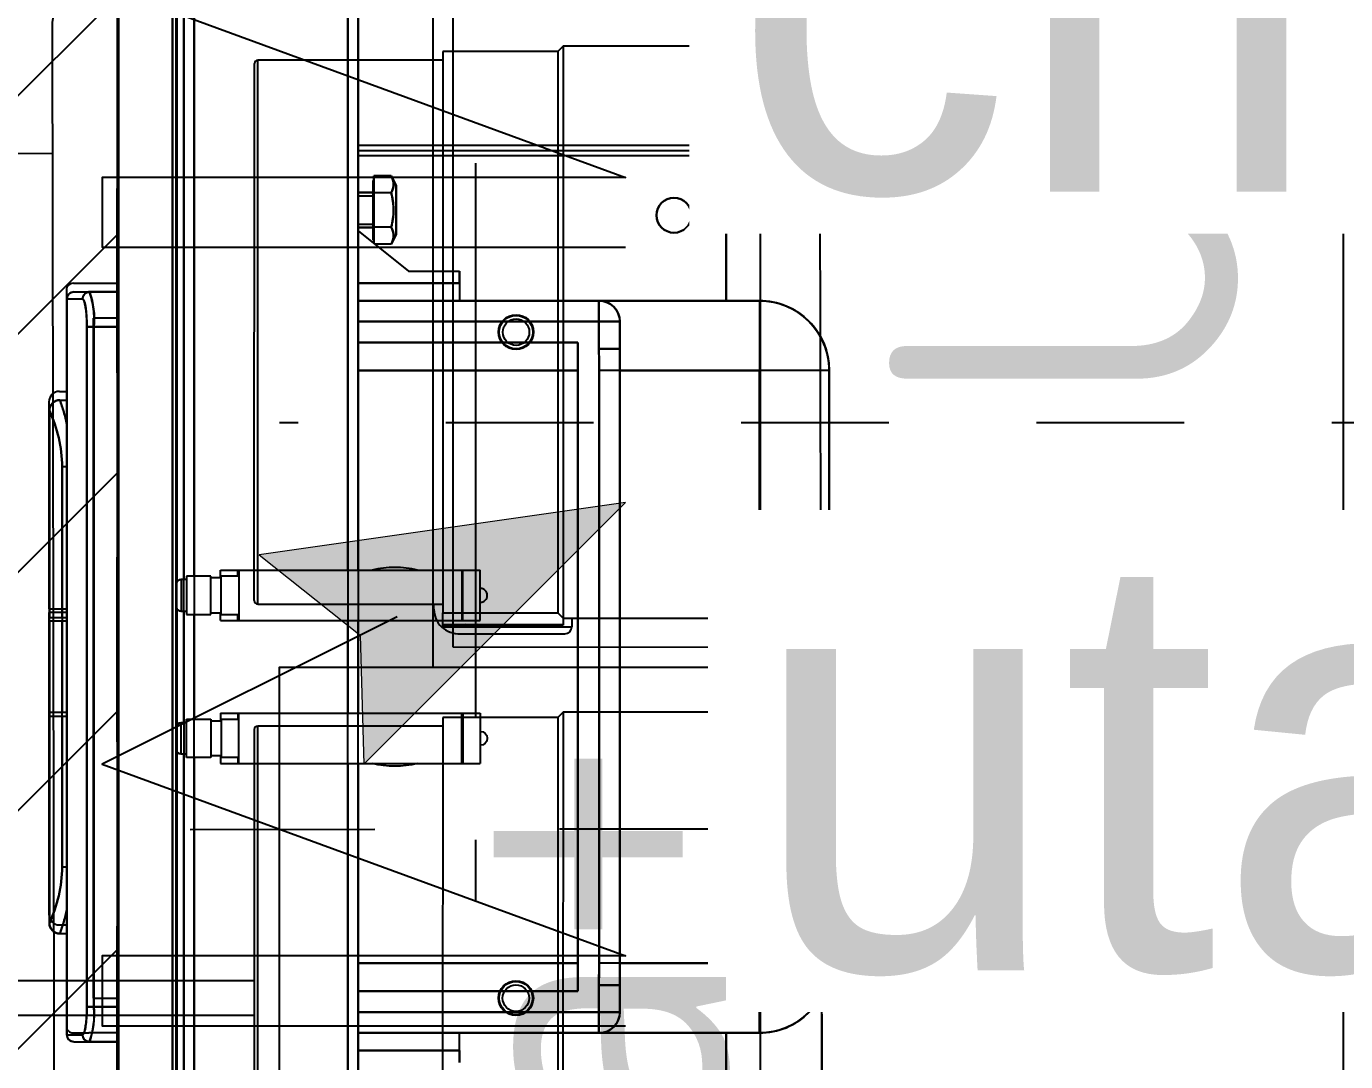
# Model space of a CAD drawing. Header units: centimetres. Extents: x 2191 to 12545, y -680 to 18662.
# Drawn here: x 10827.51 to 10865.32, y 4333.81 to 4363.5 of the extents above; entities that cross this region are included whole.
import ezdxf

# ---------------------------------------------------------------- set-up
doc = ezdxf.new("R2010")
doc.units = ezdxf.units.CM
for name, pattern in [('prlm_vmc', [0.282222, 0.141111, -0.141111]), ('Style de ligne -1', [0.41664, 0.20828, -0.20836]), ('Style de ligne -6', [1.04164, 0.625, -0.20828, 0.06943, -0.13893]), ('VW-01', [0.41656, 0.20828, -0.20828])]:
    doc.linetypes.add(name, pattern=pattern)
for name, color, linetype in [('B Aménagement intérieur', 252, 'Continuous'), ('B Faux plafonds', 252, 'Continuous'), ('B Faux plafonds_Hatch', 252, 'Continuous'), ('B Général', 252, 'Continuous'), ('C ANNOTATIONS-axes horizontaux', 252, 'Style de ligne -1'), ('C ANNOTATIONS-niveaux', 252, 'Continuous'), ('C ANNOTATIONS-prestations', 252, 'Continuous'), ('D SURFACES-shab', 252, 'Continuous'), ('MTI900_Alu', 252, 'Continuous'), ('prlm-CHAUFF', 4, 'Continuous')]:
    doc.layers.add(name, color=color, linetype=linetype)
doc.layers.add('prlm-ELEC-CFO', color=1, linetype='Continuous', lineweight=25)
doc.styles.add('prlm-chauff', font='trebucbi.ttf', dxfattribs={"height": 18})
doc.styles.add('prlm-elec-cfo', font='comic.ttf', dxfattribs={"height": 12})
doc.styles.get("Standard").update_dxf_attribs({"font": 'isocp.shx', "height": 15})

# ---------------------------------------------------------------- blocks, each defined once
blk = doc.blocks.new('B 70.200_wc-2')
at = {"layer": 'B Général', "linetype": 'Continuous'}
for p, q in [((-24.9, 0.1), (24.9, 0.1)), ((19.5, -44.2), (19.5, -21.9))]:
    blk.add_line(p, q, dxfattribs=at)
at = {"layer": 'B Général', "linetype": 'Continuous', "flags": 128}
blk.add_lwpolyline([(-25, -20.1), (-24.9, -20.6), (-24.75, -20.9), (-24.55, -21.2), (-24.3, -21.45), (-23.9, -21.7), (-23.4, -21.85), (-23.15, -21.9), (23.25, -21.9), (23.55, -21.85), (23.9, -21.7), (24.2, -21.5), (24.45, -21.3), (24.65, -21.05), (24.8, -20.75), (24.9, -20.5), (24.95, -20.3), (25, -20.1)], dxfattribs=at)
blk = doc.blocks.new('B 70.Groupe-2-1')
at = {"layer": 'B Général', "linetype": 'Style de ligne -1', "ltscale": 25.4, "flags": 128}
blk.add_lwpolyline([(-35.4, 7.6), (35.6, 7.6), (35.6, -32.4), (-35.4, -32.4)], close=True, dxfattribs=at)
at = {"layer": 'B Général', "xscale": -1, "rotation": 270}
blk.add_blockref('B 70.200_wc-2', (35.5, 7.5), dxfattribs=at)
blk = doc.blocks.new('B 70.WC-plan-PMR')
at = {"layer": 'B Général'}
blk.add_blockref('B 70.Groupe-2-1', (0, 0), dxfattribs=at)
blk = doc.blocks.new('B 70.Groupe-17-1')
at = {"layer": 'B Faux plafonds_Hatch', "linetype": 'Continuous'}
h = blk.add_hatch(dxfattribs=at)
h.set_pattern_fill('F_P__SOFFITE', color=256, style=0, pattern_type=2)
h.set_pattern_definition([(45, (0, 0.2205), (-3.5277778, 3.3072917), [])])
h.paths.add_polyline_path([(10699.448, 4450.394), (10830.099, 4450.394), (10830.099, 4300.384), (10699.448, 4300.384)])
at = {"layer": 'B Faux plafonds', "linetype": 'VW-01', "ltscale": 25.4, "flags": 128}
blk.add_lwpolyline([(10699.448, 4450.394), (10830.099, 4450.394), (10830.099, 4300.384), (10699.448, 4300.384)], close=True, dxfattribs=at)
at = {"layer": 'D SURFACES-shab', "lineweight": 18, "flags": 128}
blk.add_lwpolyline([(10699.448, 4450.394), (10830.099, 4450.394), (10830.099, 4300.397), (10699.448, 4300.397)], close=True, dxfattribs=at)
at = {"layer": 'B Général', "rotation": 0.09337549009251679}
blk.add_blockref('B 70.WC-plan-PMR', (10814.705, 4332.834), dxfattribs=at)
blk = doc.blocks.new('B 70.Gaine 150_70')
at = {"layer": 'B Général', "linetype": 'Continuous'}
for p, q in [((-32.6, 38.285), (-32.6, 38.285)), ((-23.943, 38.285), (-32.6, 38.285)), ((-32.35, 38.3), (-32.35, 38.3)), ((-23.693, 38.3), (-32.35, 38.3)), ((-23.943, 37.919), (-23.943, 38.285)), ((-23.834, 38.285), (-23.834, 37.919)), ((-17.9, 38.285), (-23.834, 38.285)), ((-23.693, 37.934), (-23.693, 38.3)), ((-23.584, 38.3), (-23.584, 37.934)), ((-17.65, 38.3), (-23.584, 38.3)), ((-17.9, 38.285), (-17.9, 38.285)), ((-17.65, 38.3), (-17.65, 38.3)), ((-32.9, 37.985), (-32.9, 37.785)), ((-32.65, 38), (-32.65, 37.8)), ((-30.99, 37.919), (-23.943, 37.919)), ((-30.99, 37.782), (-30.99, 37.919)), ((-23.943, 37.782), (-23.943, 37.919)), ((-23.834, 37.919), (-19.51, 37.919)), ((-23.834, 37.919), (-23.834, 37.782)), ((-23.693, 37.797), (-23.693, 37.934)), ((-23.584, 37.934), (-23.584, 37.797)), ((-19.51, 37.782), (-19.51, 37.919)), ((-17.6, 37.985), (-17.6, 37.785)), ((-17.35, 38), (-17.35, 37.8)), ((-36, 37.585), (-36, 37.138)), ((-35.8, 37.785), (-35.8, 37.336)), ((-32.287, 37.785), (-35.8, 37.785)), ((-35.75, 37.6), (-35.75, 37.153)), ((-14.4, 37.8), (-35.55, 37.8)), ((-31.01, 37.782), (-19.49, 37.782)), ((-14.7, 37.785), (-18.19, 37.785)), ((-14.7, 37.785), (-14.7, 37.336)), ((-14.5, 37.585), (-14.5, 37.138)), ((-14.25, 37.6), (-14.25, 37.153)), ((-36, 36.305), (-36, 37.138)), ((-35.75, 36.32), (-35.75, 37.153)), ((-35, 37.213), (-15.5, 37.213)), ((-35, 37.015), (-35, 37.213)), ((-15.5, 37.213), (-15.5, 37.015)), ((-14.5, 37.138), (-14.5, 36.305)), ((-14.25, 37.153), (-14.25, 36.32)), ((-35, 37.015), (-35, 36.305)), ((-15.5, 37.015), (-35, 37.015)), ((-34.75, 37.03), (-34.75, 36.32)), ((-15.25, 37.03), (-34.75, 37.03)), ((-15.5, 36.305), (-15.5, 37.015)), ((-15.25, 36.32), (-15.25, 37.03)), ((18.5, 36.305), (-69, 36.305))]:
    blk.add_line(p, q, dxfattribs=at)
at = {"layer": 'B Général', "linetype": 'Continuous', "flags": 128}
for points in [[(-32.6, 38.285, 0.198912), (-32.812, 38.197, 0.198912), (-32.9, 37.985)], [(-32.35, 38.3, 0.198912), (-32.562, 38.212, 0.198912), (-32.65, 38)], [(-32.6, 38.285, 0.052495), (-31.814, 38.017, 0.052495), (-30.99, 37.919)], [(-19.51, 37.919, 0.052763), (-18.686, 38.017, 0.052763), (-17.9, 38.285)], [(-17.6, 37.985, 0.198912), (-17.688, 38.197, 0.198912), (-17.9, 38.285)], [(-17.35, 38, 0.198912), (-17.438, 38.212, 0.198912), (-17.65, 38.3)], [(-32.9, 37.985, 0.015662), (-32.555, 37.873, 0.015662), (-32.204, 37.783)], [(-18.296, 37.783, 0.015616), (-17.945, 37.873, 0.015616), (-17.6, 37.985)], [(-35.8, 37.785, 0.198912), (-35.941, 37.726, 0.198912), (-36, 37.585)], [(-35.55, 37.8, 0.198912), (-35.691, 37.741, 0.198912), (-35.75, 37.6)], [(-32.305, 37.785), (-32.301, 37.785, 0.000336), (-31.019, 37.782), (-31.01, 37.782)], [(-14.5, 37.585, 0.198912), (-14.559, 37.726, 0.198912), (-14.7, 37.785)], [(-14.25, 37.6, 0.198912), (-14.309, 37.741, 0.198912), (-14.45, 37.8)], [(-36, 37.138, 0.057305), (-35.507, 37.019, 0.057305), (-35, 37.015)], [(-15.5, 37.015, 0.052931), (-14.993, 37.023, 0.052931), (-14.5, 37.138)]]:
    blk.add_lwpolyline(points, format="xyb", dxfattribs=at)
blk.add_lwpolyline([(-19.49, 37.782), (-18.183, 37.785), (-18.182, 37.785)], dxfattribs=at)
for points in [[(-70, 36.305), (19.5, 36.305), (19.5, -2.715), (-70, -2.715)], [(-70, -2.7), (-70, 36.3), (19.5, 36.3), (19.5, -2.7)]]:
    blk.add_lwpolyline(points, close=True, dxfattribs=at)
at = {"layer": 'B Général', "linetype": 'Continuous'}
for points, knots in [([(-35.8, 37.336), (-35.802, 37.336), (-35.829, 37.335), (-35.876, 37.322), (-35.911, 37.303), (-35.936, 37.284), (-35.958, 37.26), (-35.976, 37.234), (-35.989, 37.206), (-36, 37.167), (-36, 37.141), (-36, 37.14), (-36, 37.138)], [0, 0, 0, 1, 2, 3, 4, 5, 6, 7, 8, 9, 9, 10, 10, 10]), ([(-35.8, 37.336), (-35.783, 37.302), (-35.674, 37.269), (-35.305, 37.21), (-35.003, 37.213), (-35.002, 37.213), (-35, 37.213)], [0, 0, 0, 1, 2, 3, 3, 4, 4, 4]), ([(-15.5, 37.213), (-15.212, 37.211), (-14.837, 37.263), (-14.728, 37.302), (-14.701, 37.325), (-14.7, 37.335), (-14.7, 37.336), (-14.7, 37.336)], [0, 0, 0, 1, 2, 3, 4, 4, 5, 5, 5]), ([(-14.5, 37.138), (-14.5, 37.14), (-14.5, 37.167), (-14.514, 37.213), (-14.533, 37.247), (-14.553, 37.273), (-14.576, 37.294), (-14.603, 37.312), (-14.631, 37.324), (-14.671, 37.335), (-14.697, 37.336), (-14.698, 37.336), (-14.7, 37.336)], [0, 0, 0, 1, 2, 3, 4, 5, 6, 7, 8, 9, 9, 10, 10, 10])]:
    blk.add_open_spline(points, degree=2, knots=knots, dxfattribs=at)
at = {"layer": 'C ANNOTATIONS-prestations'}
for p, q in [((-69, 34.755), (18.5, 34.755)), ((18.5, 34.655), (-69, 34.655)), ((-23.65, 34.435), (-61.234, 34.435)), ((-23.583, 34.635), (-57, 34.635)), ((-22.75, 34.51), (-23.65, 34.51)), ((-23.65, 34.51), (-23.65, 34.36)), ((6.5, 34.635), (-22.817, 34.635)), ((-22.75, 34.36), (-22.75, 34.51)), ((10.724, 34.435), (-22.75, 34.435)), ((-61.294, 34.135), (-23.75, 34.135)), ((-22.65, 34.36), (-23.75, 34.36)), ((-23.75, 34.36), (-23.75, 33.66)), ((-22.65, 33.66), (-22.65, 34.36)), ((-22.65, 34.135), (10.784, 34.135)), ((-23.75, 33.66), (-22.65, 33.66)), ((-23.7, 33.66), (-23.7, 33.36)), ((-22.7, 33.36), (-22.7, 33.66)), ((-23.925, 33.385), (-23.925, 32.885)), ((-23.925, 33.385), (-23.7, 33.385)), ((-23.75, 33.36), (-22.65, 33.36)), ((-23.75, 33.36), (-23.75, 32.86)), ((-22.7, 33.385), (-22.475, 33.385)), ((-22.65, 32.86), (-22.65, 33.36)), ((-22.475, 33.385), (-22.475, 32.885)), ((-23.925, 32.885), (-23.75, 32.885)), ((-23.925, 32.885), (-23.925, 32.86)), ((-22.475, 32.86), (-23.925, 32.86)), ((-23.925, 32.86), (-23.925, 26.46)), ((-22.65, 32.885), (-22.475, 32.885)), ((-22.475, 32.885), (-22.475, 32.86)), ((-22.475, 32.86), (-22.475, 26.46)), ((-65.524, 29.735), (-23.925, 29.735)), ((-22.475, 29.735), (15.024, 29.735)), ((-65.537, 29.435), (-23.925, 29.435)), ((-36.25, 29.435), (-36.25, 26.535)), ((-35.75, 22.535), (-35.75, 29.435)), ((-35.15, 29.435), (-35.15, 22.535)), ((-34.55, 23.135), (-34.55, 29.435)), ((-33.75, 23.135), (-33.75, 29.435)), ((-22.475, 29.435), (15.037, 29.435)), ((-16.75, 29.435), (-16.75, 23.135)), ((-15.95, 29.435), (-15.95, 23.135)), ((-15.35, 22.535), (-15.35, 29.435)), ((-14.75, 29.435), (-14.75, 22.535)), ((-14.25, 26.535), (-14.25, 29.435)), ((-12.746, 29.435), (-13.908, 27.99)), ((-12.65, 29.435), (-12.65, 29.005)), ((-12.558, 29.435), (-12.558, 29.005)), ((-11.742, 29.435), (-11.742, 29.005)), ((-11.65, 29.005), (-11.65, 29.435)), ((-10.6, 18.885), (-10.6, 29.435)), ((-10.45, 18.885), (-10.45, 29.435)), ((-10.3, 18.885), (-10.3, 29.435)), ((-13.131, 28.489), (-13.131, 28.956)), ((-12.886, 28.985), (-13.108, 28.985)), ((-11.3, 29.005), (-13, 29.005)), ((-13, 29.005), (-13, 28.985)), ((-12.641, 28.985), (-12.886, 28.985)), ((-12.15, 28.985), (-12.641, 28.985)), ((-12.641, 28.489), (-12.641, 28.985)), ((-11.659, 28.985), (-12.15, 28.985)), ((-11.414, 28.985), (-11.659, 28.985)), ((-11.659, 28.489), (-11.659, 28.985)), ((-11.169, 28.985), (-11.414, 28.985)), ((-11.3, 28.985), (-11.3, 29.005)), ((-11.169, 28.489), (-11.169, 28.985)), ((-13.131, 28.489), (-12.85, 28.345)), ((-11.45, 28.345), (-11.169, 28.489)), ((-13.908, 27.99), (-13.908, 26.535)), ((-11.45, 28.345), (-12.85, 28.345)), ((-36.25, 26.535), (-36.592, 26.535)), ((-36.25, 26.535), (-35.75, 26.535)), ((-14.25, 26.535), (-14.75, 26.535)), ((-13.908, 26.535), (-14.25, 26.535)), ((-22.475, 26.46), (-23.925, 26.46)), ((-23.925, 26.46), (-23.925, 26.435)), ((-23.925, 26.435), (-23.925, 25.935)), ((-23.925, 26.435), (-22.475, 26.435)), ((-22.475, 26.46), (-22.475, 26.435)), ((-22.475, 26.435), (-22.475, 25.935)), ((-23.925, 25.935), (-22.475, 25.935)), ((-34.55, 23.135), (-15.95, 23.135)), ((-35.75, 17.935), (-35.75, 22.535)), ((-35.75, 22.535), (-35.15, 22.535)), ((-35.15, 22.535), (-34.374, 22.535)), ((-35.15, 21.935), (-35.15, 22.535)), ((-34.374, 21.935), (-34.374, 22.535)), ((-33.75, 22.527), (-16.75, 22.527)), ((-33.75, 21.935), (-33.75, 22.527)), ((-16.75, 21.935), (-16.75, 22.527)), ((-16.126, 22.535), (-15.35, 22.535)), ((-16.126, 22.535), (-16.126, 21.935)), ((-15.35, 22.535), (-15.35, 21.935)), ((-15.35, 22.535), (-14.75, 22.535)), ((-14.75, 22.535), (-14.75, 17.935)), ((-34.374, 21.935), (-35.15, 21.935)), ((-34.374, 21.935), (-33.75, 21.935)), ((-16.75, 21.935), (-33.75, 21.935)), ((-33.75, 21.935), (-33.75, 17.935)), ((-16.75, 17.935), (-16.75, 21.935)), ((-16.75, 21.935), (-16.126, 21.935)), ((-15.35, 21.935), (-16.126, 21.935)), ((-35.75, 18.885), (-39.9, 18.885)), ((-10.6, 18.885), (-14.75, 18.885)), ((-10.45, 18.885), (-10.6, 18.885)), ((-10.45, 18.885), (-10.3, 18.885)), ((-35.75, 17.935), (-33.75, 17.935)), ((-33.75, 17.935), (-16.75, 17.935)), ((-33.75, 15.935), (-33.75, 17.935)), ((-14.75, 17.935), (-16.75, 17.935)), ((-16.75, 15.935), (-16.75, 17.935)), ((-16.75, 15.935), (-33.75, 15.935))]:
    blk.add_line(p, q, dxfattribs=at)
at = {"layer": 'C ANNOTATIONS-prestations', "flags": 128}
for points in [[(-23.538, 34.655, 0.16547), (-23.619, 34.601, 0.16547), (-23.65, 34.51)], [(-22.75, 34.51, 0.16547), (-22.781, 34.601, 0.16547), (-22.862, 34.655)], [(-22.475, 27.735, 0.057544), (-22.4, 28.385, 0.057544), (-22.475, 29.035)], [(-13.131, 28.489, 0.132797), (-12.886, 28.422, 0.132797), (-12.641, 28.489)], [(-11.659, 28.489, 0.132797), (-11.414, 28.422, 0.132797), (-11.169, 28.489)], [(-23.4, 25.935, 0.414214), (-23.2, 25.735, 0.414214), (-23, 25.935)], [(-35.75, 22.535, 0.198912), (-35.574, 22.111, 0.198912), (-35.15, 21.935)], [(-15.35, 21.935, 0.198912), (-14.926, 22.111, 0.198912), (-14.75, 22.535)], [(-35.75, 17.935, 0.198912), (-35.164, 16.521, 0.198912), (-33.75, 15.935)], [(-16.75, 15.935, 0.198912), (-15.336, 16.521, 0.198912), (-14.75, 17.935)]]:
    blk.add_lwpolyline(points, format="xyb", dxfattribs=at)
blk.add_lwpolyline([(-34.374, 22.535), (-33.756, 22.527), (-33.75, 22.527)], dxfattribs=at)
at = {"layer": 'C ANNOTATIONS-prestations'}
blk.add_circle((-12.3, 20.385), 0.5, dxfattribs=at)
for points in [[(-11.659, 28.489), (-12.152, 28.36), (-12.635, 28.487), (-12.638, 28.488), (-12.641, 28.489)], [(-16.75, 22.527), (-16.438, 22.531), (-16.132, 22.535), (-16.129, 22.535), (-16.126, 22.535)]]:
    blk.add_open_spline(points, degree=2, knots=[0, 0, 0, 1, 1, 2, 2, 2], dxfattribs=at)
blk = doc.blocks.new('xi.thema+')
at = {"layer": 'prlm-CHAUFF', "color": 7, "linetype": 'prlm_vmc', "ltscale": 30}
for points in [[(-27.9, 0), (-27.9, 34.4)], [(27.9, 0), (27.9, 34.4)]]:
    blk.add_lwpolyline(points, dxfattribs=at)
at = {"layer": 'prlm-CHAUFF', "color": 0}
blk.add_lwpolyline([(-20.9, 0), (-20.9, 34.4), (20.9, 34.4), (20.9, 0)], close=True, dxfattribs=at)
for radius in [6.25, 4]:
    blk.add_circle((0, 13), radius, dxfattribs=at)
at = {"layer": 'prlm-CHAUFF', "color": 0, "insert": (0, 25.539), "char_height": 8, "width": 7.19706, "attachment_point": 5, "style": 'prlm-chauff'}
blk.add_mtext('thema+', dxfattribs=at)
blk = doc.blocks.new('B 70.MTI900_Alu_390')
at = {"layer": 'MTI900_Alu', "color": 1, "linetype": 'Continuous'}
for p, q in [((-0.85, -1.865), (0.85, -1.865)), ((-0.85, -1.865), (-0.85, -2.065)), ((0.85, -1.865), (0.85, -2.065)), ((-1.05, -2.525), (-1.05, -2.065)), ((-1.05, -2.065), (-0.85, -2.065)), ((0.85, -2.065), (-0.85, -2.065)), ((-0.85, -2.065), (-0.85, -2.465)), ((0.85, -2.465), (0.85, -2.065)), ((1.05, -2.065), (0.85, -2.065)), ((1.05, -2.065), (1.05, -2.525)), ((-1.465, -2.16), (-1.05, -2.16)), ((1.05, -2.16), (1.465, -2.16)), ((1.465, -2.16), (1.48, -2.16)), ((1.465, -2.16), (1.465, -3.215)), ((1.48, -2.16), (1.48, -3.215)), ((1.48, -2.16), (1.495, -2.16)), ((1.495, -2.16), (1.495, -3.215)), ((-0.99, -2.465), (-0.9124, -2.465)), ((-0.99, -2.525), (-0.99, -2.465)), ((-0.85, -2.465), (-0.9124, -2.465)), ((-0.9124, -2.525), (-0.9124, -2.465)), ((-0.85, -2.465), (0.85, -2.465)), ((-0.85, -2.465), (-0.85, -2.5242)), ((0.9124, -2.465), (0.85, -2.465)), ((0.85, -2.465), (0.85, -2.5242)), ((0.9124, -2.465), (0.99, -2.465)), ((0.9124, -2.465), (0.9124, -2.525)), ((0.99, -2.465), (0.99, -2.525)), ((-1.05, -3.215), (-1.05, -2.525)), ((-0.99, -2.525), (-1.05, -2.525)), ((-0.99, -2.525), (-0.99, -3.215)), ((-0.9124, -2.525), (-0.99, -2.525)), ((0.85, -2.5242), (-0.85, -2.5242)), ((0.99, -2.525), (0.9124, -2.525)), ((0.99, -3.215), (0.99, -2.525)), ((1.05, -2.525), (0.99, -2.525)), ((1.05, -2.525), (1.05, -3.215)), ((0.93, -2.585), (-0.93, -2.585)), ((-0.93, -3.215), (-0.93, -2.585)), ((-0.85, -3.215), (-0.85, -2.585)), ((0.85, -2.585), (0.85, -3.215)), ((0.93, -2.585), (0.93, -3.215)), ((-0.2775, -2.915), (-0.2775, -2.865)), ((-0.1325, -2.865), (-0.2775, -2.865)), ((-0.1325, -2.915), (-0.1325, -2.865)), ((-1.1342, -2.925), (-1.1, -2.925)), ((-1.1, -2.925), (-1.1, -3.215)), ((-1.1, -2.925), (-1.05, -2.925)), ((-0.1325, -2.915), (-0.2775, -2.915)), ((-0.2775, -2.9175), (-0.2775, -2.915)), ((-0.2775, -2.9175), (-0.1325, -2.9175)), ((-0.2775, -3.5575), (-0.2775, -2.9175)), ((-0.1325, -2.9175), (-0.1325, -2.915)), ((-0.1325, -3.5575), (-0.1325, -2.9175)), ((1.1, -2.925), (1.05, -2.925)), ((1.1, -3.215), (1.1, -2.925)), ((1.1, -2.925), (1.1342, -2.925)), ((1.1342, -3.0705), (1.1342, -2.925)), ((1.2504, -3.215), (1.1342, -3.0705)), ((1.24, -3.106), (1.2119, -3.1204)), ((1.2119, -3.1204), (1.2119, -3.1671)), ((1.24, -3.106), (1.38, -3.106)), ((1.2609, -3.1204), (1.2609, -3.17)), ((1.3591, -3.1204), (1.3591, -3.17)), ((1.4081, -3.1204), (1.38, -3.106)), ((1.4081, -3.1204), (1.4081, -3.17)), ((1.2142, -3.17), (1.2364, -3.17)), ((1.225, -3.17), (1.225, -3.172)), ((1.225, -3.172), (1.395, -3.172)), ((1.2364, -3.17), (1.2609, -3.17)), ((1.26, -3.172), (1.26, -3.215)), ((1.2609, -3.17), (1.31, -3.17)), ((1.2692, -3.215), (1.2692, -3.172)), ((1.31, -3.17), (1.3591, -3.17)), ((1.3508, -3.215), (1.3508, -3.172)), ((1.3591, -3.17), (1.3836, -3.17)), ((1.36, -3.215), (1.36, -3.172)), ((1.3836, -3.17), (1.4081, -3.17)), ((1.395, -3.172), (1.395, -3.17)), ((-0.2775, -3.215), (-4.0287, -3.215)), ((-0.2775, -3.245), (-4.0274, -3.245)), ((4.0287, -3.215), (-0.1325, -3.215)), ((4.0274, -3.245), (-0.1325, -3.245)), ((-0.2775, -3.5575), (-0.1325, -3.5575)), ((-0.2775, -3.56), (-0.2775, -3.5575)), ((-0.2775, -3.61), (-0.2775, -3.56)), ((-0.26, -3.56), (-0.2775, -3.56)), ((-0.26, -3.5575), (-0.26, -3.6075)), ((-0.15, -3.6075), (-0.15, -3.5575)), ((-0.1325, -3.56), (-0.15, -3.56)), ((-0.1325, -3.56), (-0.1325, -3.5575)), ((-0.1325, -3.61), (-0.1325, -3.56)), ((-0.255, -3.61), (-0.2775, -3.61)), ((-0.15, -3.6075), (-0.26, -3.6075)), ((-0.255, -3.6075), (-0.255, -3.6375)), ((-0.155, -3.6375), (-0.155, -3.6075)), ((-0.1325, -3.61), (-0.155, -3.61)), ((-0.15, -3.6375), (-0.26, -3.6375)), ((-0.26, -3.6375), (-0.26, -3.7075)), ((-0.15, -3.7075), (-0.15, -3.6375)), ((-0.26, -3.685), (-3.6034, -3.685)), ((3.6044, -3.685), (-0.15, -3.685)), ((-4.375, -3.737), (4.375, -3.737)), ((-3.5974, -3.715), (-0.25, -3.715)), ((-3.175, -3.735), (-0.2433, -3.735)), ((-0.26, -3.7075), (-0.15, -3.7075)), ((-0.25, -3.7075), (-0.25, -3.7225)), ((-0.25, -3.7225), (-0.16, -3.7225)), ((-0.1667, -3.735), (3.175, -3.735)), ((-0.16, -3.7225), (-0.16, -3.7075)), ((-0.16, -3.715), (3.5984, -3.715)), ((4.375, -3.747), (-4.375, -3.747)), ((-4.375, -3.902), (4.375, -3.902)), ((-1.075, -3.9853), (-1.075, -3.902)), ((-0.975, -3.902), (-0.975, -3.973)), ((0.975, -3.973), (0.975, -3.902)), ((1.075, -3.902), (1.075, -3.9853)), ((-1.075, -4.03), (-1.075, -3.9853)), ((-1.055, -4.05), (-1.055, -4.0051)), ((-0.975, -3.973), (0.975, -3.973)), ((-0.975, -3.9928), (-0.975, -3.973)), ((0.975, -3.9928), (-0.975, -3.9928)), ((0.975, -3.973), (0.975, -3.9928)), ((1.055, -4.05), (1.055, -4.0051)), ((1.075, -4.03), (1.075, -3.9853)), ((-1.055, -4.05), (-0.706, -4.05)), ((-0.765, -4.07), (-0.765, -4.05)), ((0.576, -4.0497), (-0.576, -4.0497)), ((-0.574, -4.0497), (-0.574, -4.0634)), ((-0.1416, -4.0634), (-0.574, -4.0634)), ((-0.1416, -4.0634), (-0.1416, -4.0497)), ((-0.1416, -4.1), (-0.1416, -4.0634)), ((-0.1307, -4.0497), (-0.1307, -4.0634)), ((0.574, -4.0634), (-0.1307, -4.0634)), ((-0.1307, -4.0634), (-0.1307, -4.1)), ((0.574, -4.0497), (0.574, -4.0634)), ((0.7037, -4.05), (1.055, -4.05)), ((0.765, -4.07), (0.765, -4.05)), ((-0.735, -4.1), (-0.735, -4.1)), ((-0.735, -4.1), (-0.1416, -4.1)), ((-0.1307, -4.1), (0.735, -4.1)), ((0.735, -4.1), (0.735, -4.1))]:
    blk.add_line(p, q, dxfattribs=at)
blk.add_circle((1.295, -2.31), 0.05, dxfattribs=at)
for centre, radius, start, end in [((-0.85, -2.065), 0.2, 90, 180), ((0.85, -2.065), 0.2, 0, 90), ((-0.99, -2.525), 0.06, 90, 180), ((0.99, -2.525), 0.06, 0, 90), ((-0.205, -2.865), 0.02, 0, 180), ((0, -3.11), 0.285, 166.8264, 193.1736), ((1.2364, -3.1624), 0.0487, 59.7422, 120.2578), ((1.3836, -3.1624), 0.0487, 59.7422, 120.2578), ((-0.235, -3.7225), 0.015, 180, 255.1649), ((-0.175, -3.7225), 0.015, 284.8351, 0), ((-0.9965, -4.212), 0.2399, 84.8699, 109.1091), ((0.9987, -4.1937), 0.2219, 69.8915, 96.1295), ((-1.055, -4.03), 0.02, 180, 270), ((1.055, -4.03), 0.02, 270, 0), ((-0.5689, -4.6164), 0.5805, 102.5837, 109.7412), ((-0.735, -4.07), 0.03, 180, 270), ((-0.5689, -4.4578), 0.3944, 90.7355, 114.8981), ((0.5685, -4.4598), 0.3964, 65.1634, 89.203), ((0.5693, -4.6145), 0.5786, 70.2259, 77.4042), ((0.735, -4.07), 0.03, 270, 0)]:
    blk.add_arc(centre, radius, start, end, dxfattribs=at)
for centre, major_axis, start_param, end_param in [((-1.055, -3.9853), (0.02, 0), 3.141593, 4.712389), ((1.055, -3.9853), (-0.02, 0), 1.570796, 3.141593)]:
    blk.add_ellipse(centre, major_axis=major_axis, ratio=0.989815, start_param=start_param, end_param=end_param, dxfattribs=at)
for points, knots in [([(-0.85, -2.5242), (-0.8604, -2.5242), (-0.8708, -2.5243), (-0.8916, -2.5247), (-0.902, -2.525), (-0.9124, -2.525)], [0, 0, 0, 0, 0.5, 0.5, 1, 1, 1, 1]), ([(0.9124, -2.525), (0.902, -2.525), (0.8916, -2.5247), (0.8708, -2.5243), (0.8604, -2.5242), (0.85, -2.5242)], [0, 0, 0, 0, 0.5, 0.5, 1, 1, 1, 1]), ([(1.2609, -3.1204), (1.269, -3.1183), (1.2772, -3.1166), (1.2935, -3.1143), (1.3017, -3.1137), (1.3141, -3.1137), (1.3182, -3.1138), (1.3265, -3.1144), (1.3306, -3.1149), (1.343, -3.1166), (1.3511, -3.1183), (1.3591, -3.1204)], [0, 0, 0, 0, 0.25, 0.25, 0.5, 0.5, 0.625, 0.625, 0.75, 0.75, 1, 1, 1, 1]), ([(-0.975, -3.9928), (-0.9803, -3.9928), (-0.9856, -3.9929), (-0.996, -3.9932), (-1.0011, -3.9934), (-1.0083, -3.9939), (-1.0107, -3.9941), (-1.0153, -3.9945), (-1.0176, -3.9947), (-1.0241, -3.9955), (-1.0281, -3.996), (-1.0355, -3.9972), (-1.0388, -3.9978), (-1.0446, -3.9991), (-1.047, -3.9998), (-1.05, -4.0009), (-1.0509, -4.0013), (-1.0524, -4.0021), (-1.053, -4.0024), (-1.0545, -4.0036), (-1.055, -4.0043), (-1.055, -4.0051)], [0, 0, 0, 0, 0.125, 0.125, 0.25, 0.25, 0.3125, 0.3125, 0.375, 0.375, 0.5, 0.5, 0.625, 0.625, 0.75, 0.75, 0.8125, 0.8125, 0.875, 0.875, 1, 1, 1, 1]), ([(1.055, -4.0051), (1.055, -4.0043), (1.0545, -4.0036), (1.053, -4.0024), (1.0523, -4.002), (1.0508, -4.0013), (1.0491, -4.0006), (1.0469, -3.9998), (1.0444, -3.9991), (1.0431, -3.9988), (1.0387, -3.9978), (1.0354, -3.9971), (1.0299, -3.9963), (1.028, -3.996), (1.0239, -3.9955), (1.0218, -3.9952), (1.0153, -3.9945), (1.0107, -3.9941), (1.0034, -3.9936), (1.0009, -3.9935), (0.9958, -3.9932), (0.9933, -3.9931), (0.9856, -3.9929), (0.9803, -3.9928), (0.975, -3.9928)], [0, 0, 0, 0, 0.125, 0.125, 0.1875, 0.1875, 0.25, 0.3125, 0.3125, 0.375, 0.375, 0.5, 0.5, 0.5625, 0.5625, 0.625, 0.625, 0.75, 0.75, 0.8125, 0.8125, 0.875, 0.875, 1, 1, 1, 1]), ([(-0.576, -4.0497), (-0.5891, -4.0497), (-0.6021, -4.0497), (-0.6211, -4.0498), (-0.6274, -4.0498), (-0.6399, -4.0498), (-0.6461, -4.0498), (-0.6642, -4.0499), (-0.6756, -4.0499), (-0.6918, -4.05), (-0.6971, -4.05), (-0.7038, -4.05), (-0.7053, -4.05), (-0.7068, -4.05)], [0, 0, 0, 0, 0.125, 0.125, 0.1875, 0.1875, 0.25, 0.25, 0.375, 0.375, 0.4375, 0.4375, 0.4568651, 0.4568651, 0.4568651, 0.4568651]), ([(0.7055, -4.05), (0.6995, -4.05), (0.6933, -4.05), (0.6813, -4.05), (0.6756, -4.0499), (0.6642, -4.0499), (0.6524, -4.0499), (0.6402, -4.0498), (0.6278, -4.0498), (0.6214, -4.0498), (0.6021, -4.0497), (0.5891, -4.0497), (0.576, -4.0497)], [0.5494968, 0.5494968, 0.5494968, 0.5494968, 0.625, 0.625, 0.6875, 0.6875, 0.75, 0.8125, 0.8125, 0.875, 0.875, 1, 1, 1, 1])]:
    blk.add_open_spline(points, degree=3, knots=knots, dxfattribs=at)
blk = doc.blocks.new('xi.uta-yzen-d')
at = {"layer": 'prlm-CHAUFF', "ltscale": 50}
for p, q in [((-17.3, 35.02), (-1.7, 35.02)), ((-1.8, 35.12), (-17.2, 35.12)), ((-1.7, 29.72), (-1.7, 35.02)), ((1.8, 35.02), (17.4, 35.02)), ((1.8, 35.02), (1.8, 29.72)), ((1.9, 35.12), (17.3, 35.12)), ((17.4, 29.72), (17.4, 35.02)), ((1.65, 29.97), (1.8, 29.97)), ((-1.45, 29.72), (-17.55, 29.72)), ((-1.45, 26.42), (-1.45, 29.72)), ((1.144, 29.72), (1.55, 29.72)), ((1.144, 29.72), (1.144, 26.02)), ((1.2, 29.72), (1.2, 26.27)), ((1.22, 29.72), (1.22, 26.27)), ((17.65, 29.72), (1.55, 29.72)), ((1.55, 29.72), (1.55, 26.42)), ((17.65, 26.42), (17.65, 29.72)), ((0.95, 29.216), (0.95, 26.22)), ((1.2, 28.42), (1.22, 28.42)), ((1.22, 28.07), (1.2, 28.07)), ((1.2, 27.693), (1.22, 27.693)), ((1.22, 27.343), (1.2, 27.343)), ((1.2, 27.293), (1.22, 27.293)), ((1.22, 27.193), (1.2, 27.193)), ((-1.3, 26.27), (-17.7, 26.27)), ((-1.45, 26.42), (-17.55, 26.42)), ((-1.3, 26.27), (-1.45, 26.42)), ((-1.3, 20.62), (-1.3, 26.27)), ((1.22, 26.27), (1.2, 26.27)), ((1.4, 26.27), (1.22, 26.27)), ((1.55, 26.42), (1.4, 26.27)), ((17.8, 26.27), (1.4, 26.27)), ((1.4, 26.27), (1.4, 20.62)), ((17.65, 26.42), (1.55, 26.42)), ((17.8, 26.27), (17.65, 26.42)), ((17.8, 20.62), (17.8, 26.27)), ((1.4, 26.02), (1.15, 26.02))]:
    blk.add_line(p, q, dxfattribs=at)
for points in [[(0, 30), (0, 0), (39, 0), (39, 30)], [(0.571, 29.429), (0.571, 0.571), (38.429, 0.571), (38.429, 29.429)], [(-40.5, 20.62), (-40.5, 3.9), (40.5, 3.9), (40.5, 20.62)]]:
    blk.add_lwpolyline(points, close=True, dxfattribs=at)
for centre, radius in [((-9.5, 27.62), 0.5), ((-9.5, 27.62), 0.48), ((-9.5, 27.62), 0.38), ((9.6, 27.62), 0.5), ((9.6, 27.62), 0.48), ((9.6, 27.62), 0.38)]:
    blk.add_circle(centre, radius, dxfattribs=at)
for centre, radius, start, end in [((-1.8, 35.02), 0.1, 0, 90), ((1.9, 35.02), 0.1, 90, 180), ((17.3, 35.02), 0.1, 0, 90), ((1.65, 29.27), 0.7, 90, 136.2731), ((1.725, 29.24), 0.776, 138.5248, 181.7675), ((1.15, 26.22), 0.2, 180, 268.3239), ((1.15, 26.22), 0.2, 268.3239, 270)]:
    blk.add_arc(centre, radius, start, end, dxfattribs=at)
for centre, major_axis, ratio, start_param, end_param in [((1.65, 28.959), (-0.45, 0), 0.974723, 5.983927, 6.283185), ((1.65, 28.603), (-0.45, 0), 0.974723, 5.983927, 6.283185), ((2.45, 28.603), (-1.25, 0), 0.146694, 0, 0.179125)]:
    blk.add_ellipse(centre, major_axis=major_axis, ratio=ratio, start_param=start_param, end_param=end_param, dxfattribs=at)
blk.add_open_spline([(1.218, 29.391), (1.214, 29.379), (1.211, 29.366), (1.203, 29.324), (1.2, 29.294), (1.2, 29.265)], degree=3, knots=[0.8185803, 0.8185803, 0.8185803, 0.8185803, 0.875, 0.875, 1, 1, 1, 1], dxfattribs=at)
at = {"layer": 'prlm-CHAUFF', "ltscale": 50, "insert": (7.303, 16.894), "char_height": 10, "width": 139.79252, "attachment_point": 1}
blk.add_mtext('UTA', dxfattribs=at)
blk = doc.blocks.new('xi.CH')
at = {"layer": 'prlm-ELEC-CFO', "lineweight": 5}
blk.add_hatch(color=0, dxfattribs=at).paths.add_polyline_path([(-3, 6), (-0.103, 3.699), (0, 0), (7.5, 7.5)])
at = {"layer": 'prlm-ELEC-CFO', "color": 0}
for points in [[(-3, 6), (7.5, 7.5), (0, 0)], [(0.955, 4.227), (-7.5, 0), (7.5, -5.5), (-7.5, -5.5), (-7.5, -7.5), (7.5, -7.5)]]:
    blk.add_lwpolyline(points, dxfattribs=at)
blk = doc.blocks.new('xi.UTA')
at = {"layer": 'prlm-ELEC-CFO', "lineweight": 5}
blk.add_hatch(color=0, dxfattribs=at).paths.add_polyline_path([(-3, 6), (-0.103, 3.699), (0, 0), (7.5, 7.5)])
at = {"layer": 'prlm-ELEC-CFO', "color": 0, "lineweight": 5, "flags": 128}
blk.add_lwpolyline([(-3, 6), (-0.103, 3.699), (0, 0), (7.5, 7.5)], close=True, dxfattribs=at)
at = {"layer": 'prlm-ELEC-CFO', "color": 0}
blk.add_lwpolyline([(0.955, 4.227), (-7.5, 0), (7.5, -5.5), (-7.5, -5.5), (-7.5, -7.5), (7.5, -7.5)], dxfattribs=at)

msp = doc.modelspace()

# ---------------------------------------------------------------- linework, layer by layer
at = {"layer": 'C ANNOTATIONS-axes horizontaux', "linetype": 'Style de ligne -6', "ltscale": 25.4}
msp.add_line((10840.388, 3285.389), (10840.388, 5820.389), dxfattribs=at)
at = {"layer": 'C ANNOTATIONS-niveaux', "linetype": 'Style de ligne -6', "ltscale": 25.4}
msp.add_line((10840.388, 3285.389), (10840.388, 5820.389), dxfattribs=at)
at = {"layer": 'prlm-CHAUFF', "ltscale": 50}
for p, q in [((10803.577, 4336.137), (10834.038, 4336.137)), ((10802.577, 4335.137), (10834.038, 4335.137))]:
    msp.add_line(p, q, dxfattribs=at)

# ---------------------------------------------------------------- block references
at = {"layer": 'B Aménagement intérieur'}
msp.add_blockref('B 70.Groupe-17-1', (0, 0), dxfattribs=at)
at = {"layer": 'B Aménagement intérieur', "rotation": 90}
msp.add_blockref('B 70.Gaine 150_70', (10866.453, 4370.38), dxfattribs=at)
at = {"layer": 'prlm-CHAUFF', "xscale": -9.999999999999975, "yscale": 9.999999999999975, "zscale": 9.999999999999975, "rotation": 270.0001153397708}
msp.add_blockref('B 70.MTI900_Alu_390', (10869.168, 4345.13), dxfattribs=at)
at = {"layer": 'prlm-CHAUFF', "ltscale": 25, "rotation": 89.98928959481609}
msp.add_blockref('xi.uta-yzen-d', (10869.16, 4345.124), dxfattribs=at)
at = {"layer": 'prlm-CHAUFF', "rotation": 90.0001899573424}
msp.add_blockref('xi.thema+', (10869.16, 4324.224), dxfattribs=at)
at = {"layer": 'prlm-ELEC-CFO'}
for name, p in [('xi.CH', (10837.178, 4364.666)), ('xi.UTA', (10837.178, 4342.339))]:
    msp.add_blockref(name, p, dxfattribs=at)

# ---------------------------------------------------------------- next in the draw order: texts
at = {"layer": 'prlm-ELEC-CFO', "lineweight": 20, "char_height": 12, "attachment_point": 5, "line_spacing_factor": 0.8, "style": 'prlm-elec-cfo', "bg_fill": 3, "box_fill_scale": 1.1, "bg_fill_color": 256, "bg_fill_transparency": 0}
for s, insert in [('ch', (10856.188, 4364.669)), ('uta', (10859.402, 4342.342))]:
    msp.add_mtext(s, dxfattribs=dict(at, insert=insert))

doc.saveas('drawing.dxf')
